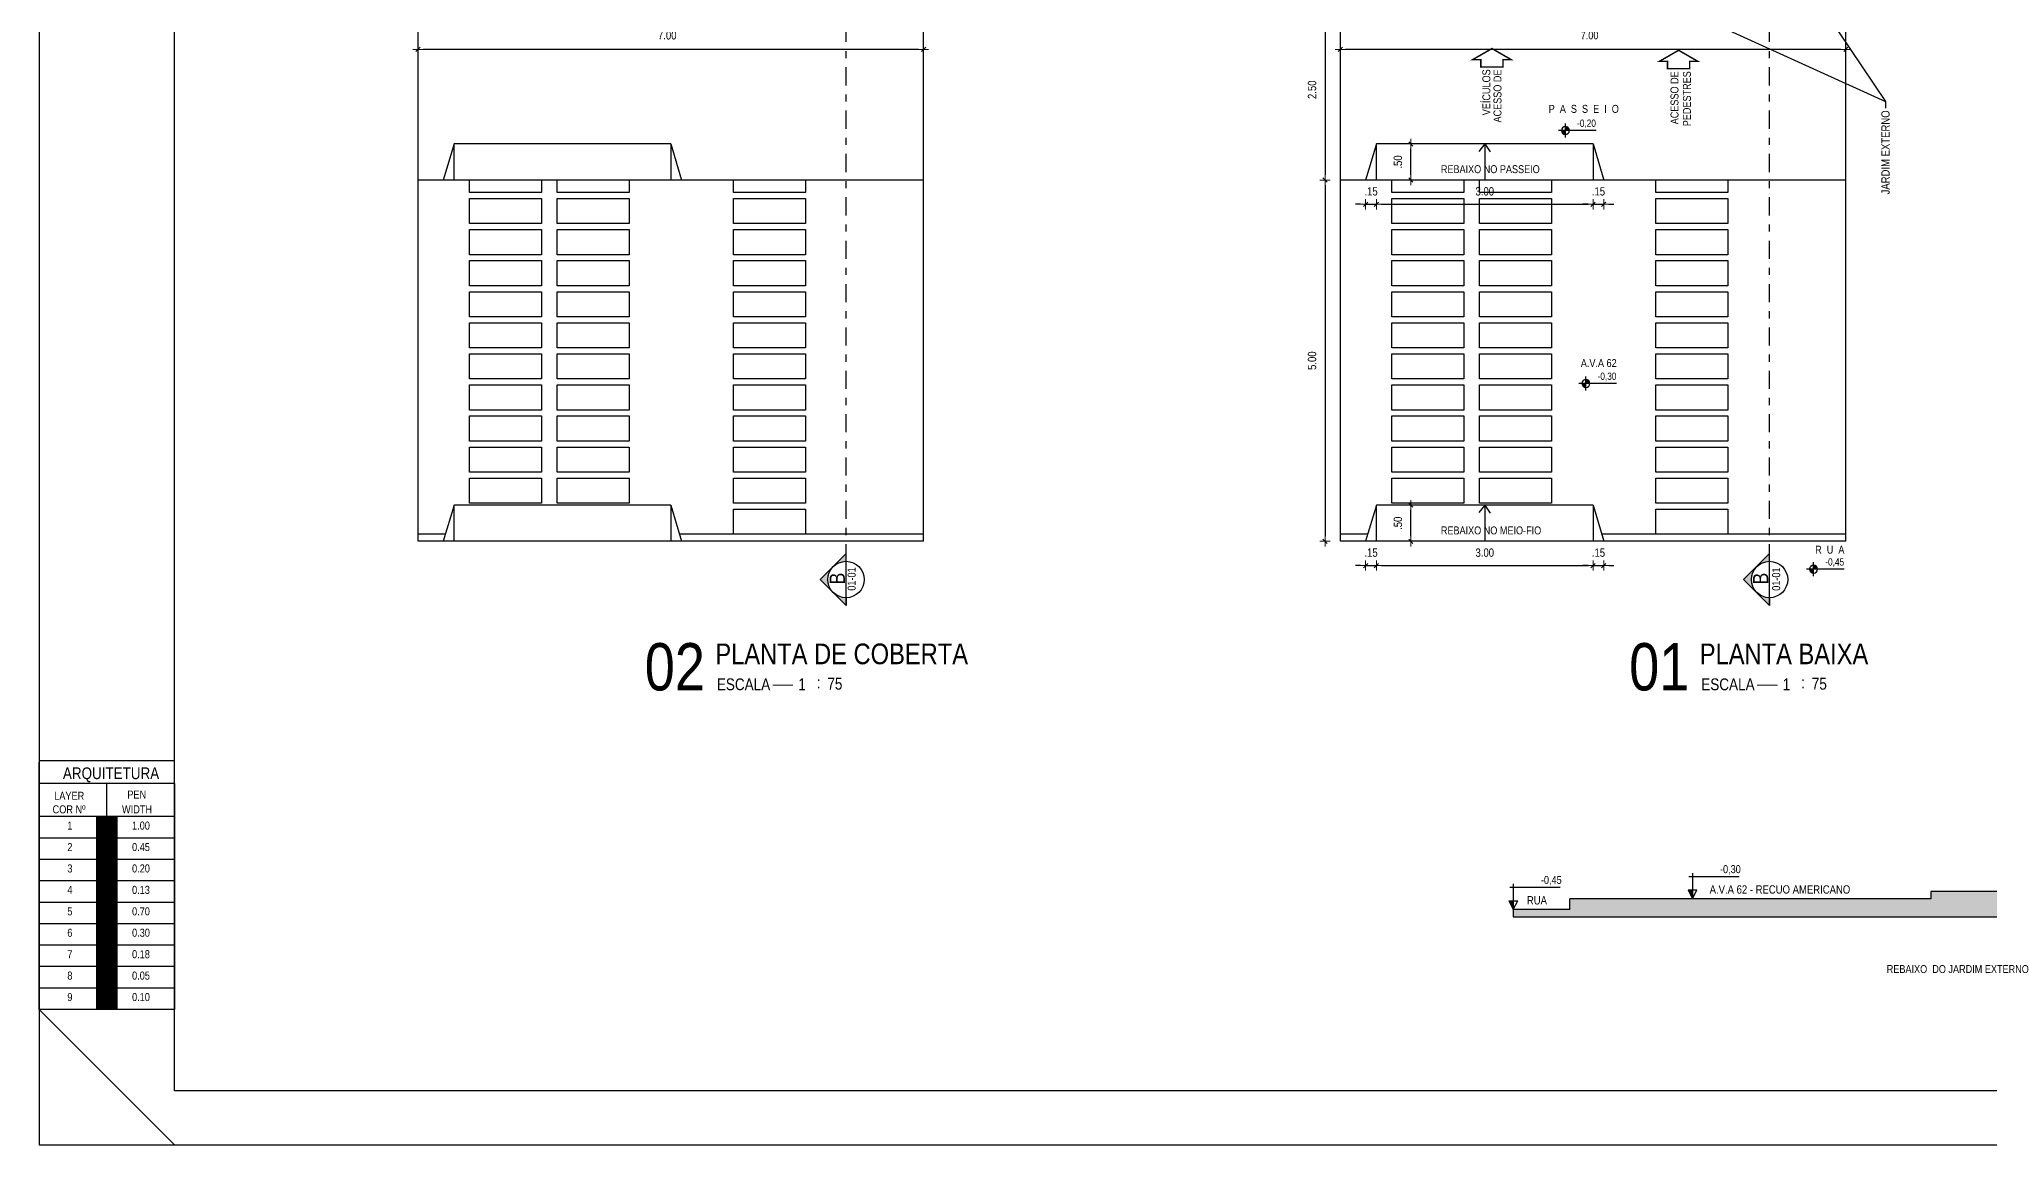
# Model space of a CAD drawing. Extents: x -415 to -176, y -135 to 749.
# Drawn here: x -414.88 to -387.87, y 704.33 to 719.64 of the extents above; entities that cross this region are included whole.
import ezdxf
from ezdxf.enums import TextEntityAlignment as Align

# ---------------------------------------------------------------- set-up
doc = ezdxf.new("R2010")
doc.units = 0
doc.header["$MEASUREMENT"] = 0
doc.header["$PDSIZE"] = -5
doc.linetypes.add('DASHDOT2', pattern=[0.5, 0.25, -0.125, 0, -0.125])
doc.layers.get('0').update_dxf_attribs({"linetype": 'CONTINUOUS'})
doc.layers.get('Defpoints').update_dxf_attribs({"linetype": 'CONTINUOUS'})
for name, color, linetype in [('A-PEN-09', 9, 'CONTINUOUS'), ('AR-ALV', 5, 'CONTINUOUS'), ('COTA', 7, 'CONTINUOUS'), ('COTAS', 7, 'CONTINUOUS'), ('DIVERSOS', 1, 'CONTINUOUS'), ('E-txt-g', 3, 'CONTINUOUS'), ('E-TXT-Y', 2, 'CONTINUOUS'), ('Layer1', 7, 'CONTINUOUS'), ('LAYER4', 7, 'CONTINUOUS'), ('LAYER5', 8, 'CONTINUOUS'), ('LAYER7', 4, 'CONTINUOUS'), ("PRANCHA - PROJETU'S", 7, 'CONTINUOUS'), ('TEXTO3', 4, 'CONTINUOUS')]:
    doc.layers.add(name, color=color, linetype=linetype)
for name, color, linetype, lineweight in [('E-Cta-W', 7, 'CONTINUOUS', 20), ('E-Pen-C', 4, 'CONTINUOUS', 15), ('E-Pen-G', 3, 'CONTINUOUS', 30), ('E-Txt-W', 7, 'CONTINUOUS', 20)]:
    doc.layers.add(name, color=color, linetype=linetype, lineweight=lineweight)
doc.styles.add('F2', font='swissc.ttf')
doc.styles.add('REG60', font='romans.shx', dxfattribs={"width": 0.8, "height": 0.15})
doc.styles.add('REG80', font='romans.shx', dxfattribs={"width": 0.8, "height": 0.2})
doc.dimstyles.new('DIMENSION-1', dxfattribs={"dimtxt": 0.11, "dimasz": 0.07, "dimexe": 1, "dimexo": 0, "dimgap": 0.12, "dimtad": 1, "dimzin": 7, "dimdsep": 46, "dimtxsty": 'F2', "dimblk1": 'TRACO', "dimblk2": 'TRACO', "dimsah": 1, "dimcen": 1, "dimse1": 1, "dimse2": 1, "dimclrd": 256, "dimclre": 256, "dimclrt": 6, "dimadec": 0, "dimazin": 0, "dimtfac": 1, "dimtix": 1, "dimtmove": 2, "dimatfit": 3, "dimldrblk": 'TRACO', "dimfxl": 1, "dimtolj": 1, "dimtzin": 0, "dimarcsym": 0})
doc.dimstyles.get("Standard").update_dxf_attribs({"dimtxt": 0.18, "dimasz": 0.18, "dimexe": 0.18, "dimexo": 0.0625, "dimgap": 0.09, "dimtad": 0, "dimtih": 1, "dimtoh": 1, "dimdec": 4, "dimzin": 0, "dimdsep": 46, "dimtxsty": 'Standard', "dimcen": 0.09, "dimadec": 0, "dimazin": 0, "dimtfac": 1, "dimtdec": 4, "dimtofl": 0, "dimtmove": 0, "dimatfit": 3, "dimfxl": 1, "dimtolj": 1, "dimtzin": 0, "dimarcsym": 0})

# ---------------------------------------------------------------- blocks, each defined once
blk = doc.blocks.new('TRACO')
at = {"layer": 'E-Pen-C'}
for p, q in [((-1, 0), (1, 0)), ((0, 1), (0, -1))]:
    blk.add_line(p, q, dxfattribs=at)
at = {"layer": 'E-Pen-G'}
blk.add_line((-0.42, -0.42), (0.42, 0.42), dxfattribs=at)
blk = doc.blocks.new('*D312')
at = {"color": 4, "lineweight": -2}
blk.add_line((-389.931, 719.496), (-396.791, 719.496), dxfattribs=at)
at = {"layer": 'Defpoints', "color": 0, "linetype": 'Continuous'}
for p in [(-396.861, 719.496), (-396.861, 717.615), (-389.861, 717.687)]:
    blk.add_point(p, dxfattribs=at)
at = {"color": 4, "linetype": 'Continuous', "lineweight": -2, "xscale": 0.07, "yscale": 0.07, "zscale": 0.07, "rotation": 180}
blk.add_blockref('TRACO', (-396.861, 719.496), dxfattribs=at)
at = {"color": 4, "linetype": 'Continuous', "lineweight": -2, "xscale": 0.07, "yscale": 0.07, "zscale": 0.07}
blk.add_blockref('TRACO', (-389.861, 719.496), dxfattribs=at)
at = {"color": 4, "linetype": 'Continuous', "insert": (-393.41, 719.69), "char_height": 0.11, "attachment_point": 5, "style": 'F2'}
blk.add_mtext('\\A1;7.00', dxfattribs=at)
blk = doc.blocks.new('Seta')
at = {"const_width": 2}
blk.add_lwpolyline([(10, 15), (10, 26), (25, 0), (10, -26), (10, -15), (0, -15), (0, 15)], close=True, dxfattribs=at)
blk = doc.blocks.new('*D325')
at = {"color": 4, "lineweight": -2}
blk.add_line((-397.073, 720.117), (-397.073, 717.757), dxfattribs=at)
at = {"layer": 'Defpoints', "color": 0, "linetype": 'Continuous'}
for p in [(-396.711, 720.187), (-397.073, 717.687), (-396.861, 717.687)]:
    blk.add_point(p, dxfattribs=at)
at = {"color": 4, "linetype": 'Continuous', "lineweight": -2, "xscale": 0.07, "yscale": 0.07, "zscale": 0.07}
for p, rotation in [((-397.073, 720.187), 90), ((-397.073, 717.687), 270)]:
    blk.add_blockref('TRACO', p, dxfattribs=dict(at, rotation=rotation))
at = {"color": 4, "linetype": 'Continuous', "insert": (-397.252, 718.937), "char_height": 0.115, "attachment_point": 5, "rotation": 90, "style": 'F2'}
blk.add_mtext('\\A1;2.50', dxfattribs=at)
blk = doc.blocks.new('A$C52F82244')
at = {"layer": 'LAYER5'}
blk.add_hatch(color=2, dxfattribs=at).paths.add_polyline_path([(0.5, 0.85), (0, 0.35), (0.15, 0.35, -1), (0.85, 0.35), (1, 0.35)])
at = {"layer": 'LAYER4', "color": 2}
blk.add_line((0.15, 0.35), (0.85, 0.35), dxfattribs=at)
at = {"layer": 'LAYER7', "color": 2}
for p, q in [((0.5, 0.85), (0, 0.35)), ((0.5, 0.85), (1, 0.35)), ((0.15, 0.35), (0, 0.35)), ((0.85, 0.35), (1, 0.35))]:
    blk.add_line(p, q, dxfattribs=at)
blk.add_circle((0.5, 0.35), 0.35, dxfattribs=at)
blk = doc.blocks.new('*D423')
at = {"color": 4, "lineweight": -2}
blk.add_line((-402.702, 719.496), (-409.562, 719.496), dxfattribs=at)
at = {"layer": 'Defpoints', "color": 0, "linetype": 'Continuous'}
for p in [(-409.632, 719.496), (-409.632, 717.615), (-402.632, 717.687)]:
    blk.add_point(p, dxfattribs=at)
at = {"color": 4, "linetype": 'Continuous', "lineweight": -2, "xscale": 0.07, "yscale": 0.07, "zscale": 0.07, "rotation": 180}
blk.add_blockref('TRACO', (-409.632, 719.496), dxfattribs=at)
at = {"color": 4, "linetype": 'Continuous', "lineweight": -2, "xscale": 0.07, "yscale": 0.07, "zscale": 0.07}
blk.add_blockref('TRACO', (-402.632, 719.496), dxfattribs=at)
at = {"color": 4, "linetype": 'Continuous', "insert": (-406.181, 719.69), "char_height": 0.115, "attachment_point": 5, "style": 'F2'}
blk.add_mtext('\\A1;7.00', dxfattribs=at)
blk = doc.blocks.new('TXT-AMB75')
at = {"layer": 'E-txt-g', "style": 'REG80', "width": 0.8, "flags": 8}
blk.add_attdef('TXT', text='', height=0.2, dxfattribs=at).set_placement((0.005, 0.296), align=Align.CENTER)
at = {"layer": 'E-Txt-W', "style": 'REG60', "width": 0.8, "flags": 8}
blk.add_attdef('TXT', text='', height=0.15, dxfattribs=at).set_placement((0.005, 0.027), align=Align.CENTER)
blk = doc.blocks.new('IND_DES')
at = {"layer": 'E-Txt-W', "color": 7}
blk.add_line((0.027, -0.243), (0.198, -0.243), dxfattribs=at)
at = {"layer": 'E-txt-g', "color": 7, "style": 'F2'}
for s, p in [('ESCALA', (-0.446, -0.286)), ('1', (0.243, -0.286)), (':', (0.399, -0.271))]:
    blk.add_text(s, height=0.1, dxfattribs=at).set_placement(p)
blk.add_attdef('ESCALA', (0.49, -0.281), '', height=0.1, dxfattribs=at)
at = {"layer": 'E-Txt-W', "color": 6, "style": 'F2'}
blk.add_attdef('00', text='', height=0.4, dxfattribs=at).set_placement((-0.708, -0.288), align=Align.CENTER)
at = {"layer": 'E-TXT-Y', "color": 7, "style": 'F2'}
for tag, p in [('PROJETO', (-0.456, 0.183)), ('DESENHO', (-0.458, -0.066))]:
    blk.add_attdef(tag, p, '', height=0.175, dxfattribs=at)
blk = doc.blocks.new('*D433')
at = {"color": 4, "lineweight": -2}
blk.add_line((-397.073, 717.617), (-397.073, 712.757), dxfattribs=at)
at = {"layer": 'Defpoints', "color": 0, "linetype": 'Continuous'}
for p in [(-396.861, 717.687), (-397.073, 712.687), (-396.861, 712.687)]:
    blk.add_point(p, dxfattribs=at)
at = {"color": 4, "linetype": 'Continuous', "lineweight": -2, "xscale": 0.07, "yscale": 0.07, "zscale": 0.07}
for p, rotation in [((-397.073, 717.687), 90), ((-397.073, 712.687), 270)]:
    blk.add_blockref('TRACO', p, dxfattribs=dict(at, rotation=rotation))
at = {"color": 4, "linetype": 'Continuous', "insert": (-397.252, 715.187), "char_height": 0.115, "attachment_point": 5, "rotation": 90, "style": 'F2'}
blk.add_mtext('\\A1;5.00', dxfattribs=at)
blk = doc.blocks.new('*D434')
at = {"color": 4, "lineweight": -2}
for p, q in [((-396.581, 717.351), (-396.651, 717.351)), ((-396.511, 717.351), (-396.361, 717.351)), ((-396.291, 717.351), (-396.221, 717.351))]:
    blk.add_line(p, q, dxfattribs=at)
at = {"layer": 'Defpoints', "color": 0, "linetype": 'Continuous'}
for p in [(-396.511, 717.687), (-396.361, 717.687), (-396.361, 717.351)]:
    blk.add_point(p, dxfattribs=at)
at = {"color": 4, "linetype": 'Continuous', "lineweight": -2, "xscale": 0.07, "yscale": 0.07, "zscale": 0.07}
blk.add_blockref('TRACO', (-396.511, 717.351), dxfattribs=at)
at = {"color": 4, "linetype": 'Continuous', "lineweight": -2, "xscale": 0.07, "yscale": 0.07, "zscale": 0.07, "rotation": 180}
blk.add_blockref('TRACO', (-396.361, 717.351), dxfattribs=at)
at = {"color": 4, "linetype": 'Continuous', "insert": (-396.436, 717.53), "char_height": 0.115, "attachment_point": 5, "style": 'F2'}
blk.add_mtext('\\A1;.15', dxfattribs=at)
blk = doc.blocks.new('*D435')
at = {"color": 4, "lineweight": -2}
blk.add_line((-396.291, 717.351), (-393.431, 717.351), dxfattribs=at)
at = {"layer": 'Defpoints', "color": 0, "linetype": 'Continuous'}
for p in [(-396.361, 717.687), (-393.361, 717.687), (-393.361, 717.351)]:
    blk.add_point(p, dxfattribs=at)
at = {"color": 4, "linetype": 'Continuous', "lineweight": -2, "xscale": 0.07, "yscale": 0.07, "zscale": 0.07, "rotation": 180}
blk.add_blockref('TRACO', (-396.361, 717.351), dxfattribs=at)
at = {"color": 4, "linetype": 'Continuous', "lineweight": -2, "xscale": 0.07, "yscale": 0.07, "zscale": 0.07}
blk.add_blockref('TRACO', (-393.361, 717.351), dxfattribs=at)
at = {"color": 4, "linetype": 'Continuous', "insert": (-394.861, 717.53), "char_height": 0.115, "attachment_point": 5, "style": 'F2'}
blk.add_mtext('\\A1;3.00', dxfattribs=at)
blk = doc.blocks.new('*D436')
at = {"color": 4, "lineweight": -2}
for p, q in [((-393.431, 717.351), (-393.501, 717.351)), ((-393.361, 717.351), (-393.214, 717.351)), ((-393.144, 717.351), (-393.074, 717.351))]:
    blk.add_line(p, q, dxfattribs=at)
at = {"layer": 'Defpoints', "color": 0, "linetype": 'Continuous'}
for p in [(-393.361, 717.687), (-393.214, 717.687), (-393.214, 717.351)]:
    blk.add_point(p, dxfattribs=at)
at = {"color": 4, "linetype": 'Continuous', "lineweight": -2, "xscale": 0.07, "yscale": 0.07, "zscale": 0.07}
blk.add_blockref('TRACO', (-393.361, 717.351), dxfattribs=at)
at = {"color": 4, "linetype": 'Continuous', "lineweight": -2, "xscale": 0.07, "yscale": 0.07, "zscale": 0.07, "rotation": 180}
blk.add_blockref('TRACO', (-393.214, 717.351), dxfattribs=at)
at = {"color": 4, "linetype": 'Continuous', "insert": (-393.287, 717.53), "char_height": 0.115, "attachment_point": 5, "style": 'F2'}
blk.add_mtext('\\A1;.15', dxfattribs=at)
blk = doc.blocks.new('*D437')
at = {"color": 4, "lineweight": -2}
blk.add_line((-395.885, 717.757), (-395.885, 718.117), dxfattribs=at)
at = {"layer": 'Defpoints', "color": 0, "linetype": 'Continuous'}
for p in [(-396.361, 718.187), (-395.885, 718.187), (-396.361, 717.687)]:
    blk.add_point(p, dxfattribs=at)
at = {"color": 4, "linetype": 'Continuous', "lineweight": -2, "xscale": 0.07, "yscale": 0.07, "zscale": 0.07}
for p, rotation in [((-395.885, 718.187), 90), ((-395.885, 717.687), 270)]:
    blk.add_blockref('TRACO', p, dxfattribs=dict(at, rotation=rotation))
at = {"color": 4, "linetype": 'Continuous', "insert": (-396.064, 717.937), "char_height": 0.115, "attachment_point": 5, "rotation": 90, "style": 'F2'}
blk.add_mtext('\\A1;.50', dxfattribs=at)
blk = doc.blocks.new('*D438')
at = {"color": 4, "lineweight": -2}
for p, q in [((-396.581, 712.351), (-396.651, 712.351)), ((-396.511, 712.351), (-396.361, 712.351)), ((-396.291, 712.351), (-396.221, 712.351))]:
    blk.add_line(p, q, dxfattribs=at)
at = {"layer": 'Defpoints', "color": 0, "linetype": 'Continuous'}
for p in [(-396.511, 712.687), (-396.361, 712.687), (-396.361, 712.351)]:
    blk.add_point(p, dxfattribs=at)
at = {"color": 4, "linetype": 'Continuous', "lineweight": -2, "xscale": 0.07, "yscale": 0.07, "zscale": 0.07}
blk.add_blockref('TRACO', (-396.511, 712.351), dxfattribs=at)
at = {"color": 4, "linetype": 'Continuous', "lineweight": -2, "xscale": 0.07, "yscale": 0.07, "zscale": 0.07, "rotation": 180}
blk.add_blockref('TRACO', (-396.361, 712.351), dxfattribs=at)
at = {"color": 4, "linetype": 'Continuous', "insert": (-396.436, 712.53), "char_height": 0.115, "attachment_point": 5, "style": 'F2'}
blk.add_mtext('\\A1;.15', dxfattribs=at)
blk = doc.blocks.new('*D439')
at = {"color": 4, "lineweight": -2}
blk.add_line((-396.291, 712.351), (-393.431, 712.351), dxfattribs=at)
at = {"layer": 'Defpoints', "color": 0, "linetype": 'Continuous'}
for p in [(-396.361, 712.687), (-393.361, 712.687), (-393.361, 712.351)]:
    blk.add_point(p, dxfattribs=at)
at = {"color": 4, "linetype": 'Continuous', "lineweight": -2, "xscale": 0.07, "yscale": 0.07, "zscale": 0.07, "rotation": 180}
blk.add_blockref('TRACO', (-396.361, 712.351), dxfattribs=at)
at = {"color": 4, "linetype": 'Continuous', "lineweight": -2, "xscale": 0.07, "yscale": 0.07, "zscale": 0.07}
blk.add_blockref('TRACO', (-393.361, 712.351), dxfattribs=at)
at = {"color": 4, "linetype": 'Continuous', "insert": (-394.861, 712.53), "char_height": 0.115, "attachment_point": 5, "style": 'F2'}
blk.add_mtext('\\A1;3.00', dxfattribs=at)
blk = doc.blocks.new('*D440')
at = {"color": 4, "lineweight": -2}
for p, q in [((-393.431, 712.351), (-393.501, 712.351)), ((-393.361, 712.351), (-393.214, 712.351)), ((-393.144, 712.351), (-393.074, 712.351))]:
    blk.add_line(p, q, dxfattribs=at)
at = {"layer": 'Defpoints', "color": 0, "linetype": 'Continuous'}
for p in [(-393.361, 712.687), (-393.214, 712.687), (-393.214, 712.351)]:
    blk.add_point(p, dxfattribs=at)
at = {"color": 4, "linetype": 'Continuous', "lineweight": -2, "xscale": 0.07, "yscale": 0.07, "zscale": 0.07}
blk.add_blockref('TRACO', (-393.361, 712.351), dxfattribs=at)
at = {"color": 4, "linetype": 'Continuous', "lineweight": -2, "xscale": 0.07, "yscale": 0.07, "zscale": 0.07, "rotation": 180}
blk.add_blockref('TRACO', (-393.214, 712.351), dxfattribs=at)
at = {"color": 4, "linetype": 'Continuous', "insert": (-393.287, 712.53), "char_height": 0.115, "attachment_point": 5, "style": 'F2'}
blk.add_mtext('\\A1;.15', dxfattribs=at)
blk = doc.blocks.new('*D441')
at = {"color": 4, "lineweight": -2}
blk.add_line((-395.885, 712.757), (-395.885, 713.117), dxfattribs=at)
at = {"layer": 'Defpoints', "color": 0, "linetype": 'Continuous'}
for p in [(-396.361, 713.187), (-395.885, 713.187), (-396.361, 712.687)]:
    blk.add_point(p, dxfattribs=at)
at = {"color": 4, "linetype": 'Continuous', "lineweight": -2, "xscale": 0.07, "yscale": 0.07, "zscale": 0.07}
for p, rotation in [((-395.885, 713.187), 90), ((-395.885, 712.687), 270)]:
    blk.add_blockref('TRACO', p, dxfattribs=dict(at, rotation=rotation))
at = {"color": 4, "linetype": 'Continuous', "insert": (-396.064, 712.937), "char_height": 0.115, "attachment_point": 5, "rotation": 90, "style": 'F2'}
blk.add_mtext('\\A1;.50', dxfattribs=at)
blk = doc.blocks.new('NIVEL')
at = {"layer": 'DIVERSOS'}
h = blk.add_hatch(color=7, dxfattribs=at)
h.paths.add_polyline_path([(0, 0.137, 0.414214), (-0.137, 0), (0, 0)])
h.paths.add_polyline_path([(0, 0), (0, -0.137, 0.414214), (0.137, 0)])
at = {"layer": 'DIVERSOS', "color": 7}
for p, q in [((1.067, 0), (-0.242, 0)), ((0, 0.242), (0, -0.242))]:
    blk.add_line(p, q, dxfattribs=at)
blk.add_circle((0, 0), 0.137, dxfattribs=at)

msp = doc.modelspace()

# ---------------------------------------------------------------- hatches: boundary and pattern name
at = {"layer": 'A-PEN-09'}
h = msp.add_hatch(dxfattribs=at)
h.set_pattern_fill('ANSI38', color=8, scale=0.25, style=0)
h.set_pattern_definition([(45, (41.495257, 135.842973), (-0.0220970869, 0.0220970869), []), (135, (41.495257, 135.842973), (-0.0662912607, 0.0220970869), [0.078125, -0.046875])])
h.paths.add_polyline_path([(-385.885, 707.89), (-385.885, 707.716), (-386.12, 707.716), (-386.12, 707.84), (-388.685, 707.84), (-388.685, 707.74), (-393.685, 707.74), (-393.685, 707.59), (-394.466, 707.59), (-394.466, 707.49), (-360.69, 707.49), (-360.69, 707.89), (-364.585, 707.89), (-364.585, 707.99), (-365.185, 707.99), (-365.185, 708.04), (-372.035, 708.04), (-372.035, 707.94), (-373.035, 707.94), (-373.035, 708.04), (-379.285, 708.04), (-379.298, 707.99), (-379.885, 707.99), (-379.885, 707.89)])
at = {"layer": "PRANCHA - PROJETU'S"}
h = msp.add_hatch(color=1, dxfattribs=at)
h.set_gradient(color1=(255, 0, 0), color2=(255, 0, 0), tint=1)
h.paths.add_polyline_path([(-413.793, 708.877), (-414.089, 708.877), (-414.089, 708.58), (-413.793, 708.58)])
h = msp.add_hatch(color=2, dxfattribs=at)
h.set_gradient(color1=(255, 255, 0), color2=(255, 255, 0), tint=1)
h.paths.add_polyline_path([(-413.793, 708.283), (-413.793, 708.58), (-414.089, 708.58), (-414.089, 708.283)])
h = msp.add_hatch(color=3, dxfattribs=at)
h.set_gradient(color1=(0, 255, 0), color2=(0, 255, 0), tint=1)
h.paths.add_polyline_path([(-413.793, 708.283), (-414.089, 708.283), (-414.089, 707.987), (-413.793, 707.987)])
h = msp.add_hatch(color=4, dxfattribs=at)
h.set_gradient(color1=(0, 255, 255), color2=(0, 255, 255), tint=1)
h.paths.add_polyline_path([(-413.793, 707.987), (-414.089, 707.987), (-414.089, 707.69), (-413.793, 707.69)])
h = msp.add_hatch(color=5, dxfattribs=at)
h.set_gradient(color1=(0, 0, 255), color2=(0, 0, 255), tint=1)
h.paths.add_polyline_path([(-413.793, 707.69), (-414.089, 707.69), (-414.089, 707.394), (-413.793, 707.394)])
h = msp.add_hatch(color=6, dxfattribs=at)
h.set_gradient(color1=(255, 0, 255), color2=(255, 0, 255), tint=1)
h.paths.add_polyline_path([(-413.793, 707.394), (-414.089, 707.394), (-414.089, 707.097), (-413.793, 707.097)])
h = msp.add_hatch(color=7, dxfattribs=at)
h.set_gradient(color1=(255, 255, 255), tint=1)
h.paths.add_polyline_path([(-413.793, 707.097), (-414.089, 707.097), (-414.089, 706.8), (-413.793, 706.8)])
h = msp.add_hatch(color=8, dxfattribs=at)
h.set_gradient(color1=(128, 128, 128), color2=(128, 128, 128), tint=1)
h.paths.add_polyline_path([(-413.793, 706.8), (-414.089, 706.8), (-414.089, 706.504), (-413.793, 706.504)])
h = msp.add_hatch(color=9, dxfattribs=at)
h.set_gradient(color1=(192, 192, 192), color2=(192, 192, 192), tint=1)
h.paths.add_polyline_path([(-413.793, 706.504), (-414.089, 706.504), (-414.089, 706.207), (-413.793, 706.207)])

# ---------------------------------------------------------------- linework, layer by layer
for p, q in [((-391.986, 708.095), (-391.986, 707.74)), ((-394.516, 707.899), (-393.817, 707.899)), ((-394.466, 707.945), (-394.466, 707.59)), ((-392.047, 707.862), (-391.986, 707.74)), ((-392.047, 707.862), (-391.925, 707.862)), ((-392.036, 708.049), (-391.337, 708.049)), ((-391.986, 707.74), (-391.925, 707.862)), ((-394.527, 707.712), (-394.466, 707.59)), ((-394.527, 707.712), (-394.405, 707.712)), ((-394.466, 707.59), (-394.405, 707.712))]:
    msp.add_line(p, q)
at = {"color": 8, "linetype": 'Continuous'}
for p, q in [((-394.466, 707.59), (-394.466, 707.49)), ((-394.466, 707.49), (-360.69, 707.49))]:
    msp.add_line(p, q, dxfattribs=at)
at = {"color": 2}
msp.add_line((-413.005, 704.332), (-414.88, 706.207), dxfattribs=at)
msp.add_lwpolyline([(-414.88, 704.332), (-345.8, 704.332), (-345.8, 748.882), (-414.88, 748.882)], close=True, dxfattribs=at)
at = {"color": 5, "linetype": 'Continuous'}
msp.add_lwpolyline([(-413.005, 748.132), (-346.55, 748.132), (-346.55, 705.082), (-413.005, 705.082)], close=True, dxfattribs=at)
for points in [[(-392.047, 707.862), (-391.986, 707.862), (-391.986, 707.74)], [(-394.527, 707.712), (-394.466, 707.712), (-394.466, 707.59)]]:
    msp.add_solid(points)
at = {"layer": 'AR-ALV', "color": 8, "linetype": 'Continuous'}
for p, q in [((-409.632, 712.687), (-409.632, 720.187)), ((-409.632, 717.687), (-409.632, 720.187)), ((-402.632, 712.687), (-402.632, 720.187)), ((-402.632, 717.687), (-402.632, 720.187)), ((-396.861, 712.687), (-396.861, 720.187)), ((-389.861, 712.687), (-389.861, 720.187)), ((-409.132, 718.187), (-409.282, 717.687)), ((-409.132, 717.687), (-409.132, 718.187)), ((-406.132, 718.187), (-409.132, 718.187)), ((-396.361, 718.187), (-396.511, 717.687)), ((-396.361, 717.687), (-396.361, 718.187)), ((-393.361, 718.187), (-396.361, 718.187)), ((-394.86, 718.187), (-394.943, 718.084)), ((-394.86, 718.187), (-394.86, 717.687)), ((-394.86, 718.187), (-394.785, 718.077)), ((-402.632, 717.687), (-409.632, 717.687)), ((-402.632, 717.687), (-409.632, 717.687)), ((-389.861, 717.687), (-396.861, 717.687)), ((-409.132, 713.187), (-409.282, 712.687)), ((-409.132, 712.687), (-409.132, 713.187)), ((-406.132, 713.187), (-409.132, 713.187)), ((-396.361, 713.187), (-396.511, 712.687)), ((-396.361, 712.687), (-396.361, 713.187)), ((-393.361, 713.187), (-396.361, 713.187)), ((-394.86, 713.187), (-394.943, 713.084)), ((-394.86, 713.187), (-394.86, 712.687)), ((-394.86, 713.187), (-394.785, 713.077)), ((-409.252, 712.787), (-409.632, 712.787)), ((-402.632, 712.687), (-409.632, 712.687)), ((-402.632, 712.787), (-406.014, 712.787)), ((-396.481, 712.787), (-396.861, 712.787)), ((-389.861, 712.687), (-396.861, 712.687)), ((-389.861, 712.787), (-393.243, 712.787))]:
    msp.add_line(p, q, dxfattribs=at)
for points in [[(-407.922, 717.687), (-407.922, 717.514), (-408.921, 717.514), (-408.921, 717.687)], [(-406.708, 717.687), (-406.708, 717.514), (-407.707, 717.514), (-407.707, 717.687)], [(-404.266, 717.687), (-404.266, 717.514), (-405.265, 717.514), (-405.265, 717.687)], [(-395.15, 717.687), (-395.15, 717.514), (-396.149, 717.514), (-396.149, 717.687)], [(-393.937, 717.687), (-393.937, 717.514), (-394.936, 717.514), (-394.936, 717.687)], [(-391.495, 717.687), (-391.495, 717.514), (-392.494, 717.514), (-392.494, 717.687)], [(-405.265, 712.787), (-405.265, 713.132), (-404.266, 713.132), (-404.266, 712.787)], [(-392.494, 712.787), (-392.494, 713.132), (-391.495, 713.132), (-391.495, 712.787)]]:
    msp.add_lwpolyline(points, dxfattribs=at)
for points in [[(-407.922, 717.433), (-407.922, 717.084), (-408.921, 717.084), (-408.921, 717.433)], [(-406.708, 717.433), (-406.708, 717.084), (-407.707, 717.084), (-407.707, 717.433)], [(-404.266, 717.433), (-404.266, 717.084), (-405.265, 717.084), (-405.265, 717.433)], [(-395.15, 717.433), (-395.15, 717.084), (-396.149, 717.084), (-396.149, 717.433)], [(-393.937, 717.433), (-393.937, 717.084), (-394.936, 717.084), (-394.936, 717.433)], [(-391.495, 717.433), (-391.495, 717.084), (-392.494, 717.084), (-392.494, 717.433)], [(-407.922, 717.003), (-407.922, 716.654), (-408.921, 716.654), (-408.921, 717.003)], [(-406.708, 717.003), (-406.708, 716.654), (-407.707, 716.654), (-407.707, 717.003)], [(-404.266, 717.003), (-404.266, 716.654), (-405.265, 716.654), (-405.265, 717.003)], [(-395.15, 717.003), (-395.15, 716.654), (-396.149, 716.654), (-396.149, 717.003)], [(-393.937, 717.003), (-393.937, 716.654), (-394.936, 716.654), (-394.936, 717.003)], [(-391.495, 717.003), (-391.495, 716.654), (-392.494, 716.654), (-392.494, 717.003)], [(-407.922, 716.572), (-407.922, 716.224), (-408.921, 716.224), (-408.921, 716.572)], [(-406.708, 716.572), (-406.708, 716.224), (-407.707, 716.224), (-407.707, 716.572)], [(-404.266, 716.572), (-404.266, 716.224), (-405.265, 716.224), (-405.265, 716.572)], [(-395.15, 716.572), (-395.15, 716.224), (-396.149, 716.224), (-396.149, 716.572)], [(-393.937, 716.572), (-393.937, 716.224), (-394.936, 716.224), (-394.936, 716.572)], [(-391.495, 716.572), (-391.495, 716.224), (-392.494, 716.224), (-392.494, 716.572)], [(-407.922, 716.142), (-407.922, 715.794), (-408.921, 715.794), (-408.921, 716.142)], [(-406.708, 716.142), (-406.708, 715.794), (-407.707, 715.794), (-407.707, 716.142)], [(-404.266, 716.142), (-404.266, 715.794), (-405.265, 715.794), (-405.265, 716.142)], [(-395.15, 716.142), (-395.15, 715.794), (-396.149, 715.794), (-396.149, 716.142)], [(-393.937, 716.142), (-393.937, 715.794), (-394.936, 715.794), (-394.936, 716.142)], [(-391.495, 716.142), (-391.495, 715.794), (-392.494, 715.794), (-392.494, 716.142)], [(-407.922, 715.712), (-407.922, 715.364), (-408.921, 715.364), (-408.921, 715.712)], [(-406.708, 715.712), (-406.708, 715.364), (-407.707, 715.364), (-407.707, 715.712)], [(-404.266, 715.712), (-404.266, 715.364), (-405.265, 715.364), (-405.265, 715.712)], [(-395.15, 715.712), (-395.15, 715.364), (-396.149, 715.364), (-396.149, 715.712)], [(-393.937, 715.712), (-393.937, 715.364), (-394.936, 715.364), (-394.936, 715.712)], [(-391.495, 715.712), (-391.495, 715.364), (-392.494, 715.364), (-392.494, 715.712)], [(-407.922, 715.282), (-407.922, 714.934), (-408.921, 714.934), (-408.921, 715.282)], [(-406.708, 715.282), (-406.708, 714.934), (-407.707, 714.934), (-407.707, 715.282)], [(-404.266, 715.282), (-404.266, 714.934), (-405.265, 714.934), (-405.265, 715.282)], [(-395.15, 715.282), (-395.15, 714.934), (-396.149, 714.934), (-396.149, 715.282)], [(-393.937, 715.282), (-393.937, 714.934), (-394.936, 714.934), (-394.936, 715.282)], [(-391.495, 715.282), (-391.495, 714.934), (-392.494, 714.934), (-392.494, 715.282)], [(-407.922, 714.852), (-407.922, 714.504), (-408.921, 714.504), (-408.921, 714.852)], [(-406.708, 714.852), (-406.708, 714.504), (-407.707, 714.504), (-407.707, 714.852)], [(-404.266, 714.852), (-404.266, 714.504), (-405.265, 714.504), (-405.265, 714.852)], [(-395.15, 714.852), (-395.15, 714.504), (-396.149, 714.504), (-396.149, 714.852)], [(-393.937, 714.852), (-393.937, 714.504), (-394.936, 714.504), (-394.936, 714.852)], [(-391.495, 714.852), (-391.495, 714.504), (-392.494, 714.504), (-392.494, 714.852)], [(-407.922, 714.422), (-407.922, 714.074), (-408.921, 714.074), (-408.921, 714.422)], [(-406.708, 714.422), (-406.708, 714.074), (-407.707, 714.074), (-407.707, 714.422)], [(-404.266, 714.422), (-404.266, 714.074), (-405.265, 714.074), (-405.265, 714.422)], [(-395.15, 714.422), (-395.15, 714.074), (-396.149, 714.074), (-396.149, 714.422)], [(-393.937, 714.422), (-393.937, 714.074), (-394.936, 714.074), (-394.936, 714.422)], [(-391.495, 714.422), (-391.495, 714.074), (-392.494, 714.074), (-392.494, 714.422)], [(-407.922, 713.992), (-407.922, 713.644), (-408.921, 713.644), (-408.921, 713.992)], [(-406.708, 713.992), (-406.708, 713.644), (-407.707, 713.644), (-407.707, 713.992)], [(-404.266, 713.992), (-404.266, 713.644), (-405.265, 713.644), (-405.265, 713.992)], [(-395.15, 713.992), (-395.15, 713.644), (-396.149, 713.644), (-396.149, 713.992)], [(-393.937, 713.992), (-393.937, 713.644), (-394.936, 713.644), (-394.936, 713.992)], [(-391.495, 713.992), (-391.495, 713.644), (-392.494, 713.644), (-392.494, 713.992)], [(-407.922, 713.562), (-407.922, 713.214), (-408.921, 713.214), (-408.921, 713.562)], [(-406.708, 713.562), (-406.708, 713.214), (-407.707, 713.214), (-407.707, 713.562)], [(-404.266, 713.562), (-404.266, 713.214), (-405.265, 713.214), (-405.265, 713.562)], [(-395.15, 713.562), (-395.15, 713.214), (-396.149, 713.214), (-396.149, 713.562)], [(-393.937, 713.562), (-393.937, 713.214), (-394.936, 713.214), (-394.936, 713.562)], [(-391.495, 713.562), (-391.495, 713.214), (-392.494, 713.214), (-392.494, 713.562)]]:
    msp.add_lwpolyline(points, close=True, dxfattribs=at)
at = {"layer": 'COTA', "color": 8, "linetype": 'Continuous'}
for p, q in [((-406.132, 718.187), (-405.985, 717.687)), ((-406.132, 718.187), (-406.132, 717.687)), ((-393.361, 718.187), (-393.214, 717.687)), ((-393.361, 718.187), (-393.361, 717.687)), ((-406.132, 713.187), (-405.985, 712.687)), ((-406.132, 713.187), (-406.132, 712.687)), ((-393.361, 713.187), (-393.214, 712.687)), ((-393.361, 713.187), (-393.361, 712.687))]:
    msp.add_line(p, q, dxfattribs=at)
at = {"layer": "PRANCHA - PROJETU'S"}
for p, q in [((-413.002, 709.651), (-414.88, 709.651)), ((-414.88, 706.207), (-414.88, 709.631)), ((-413.002, 709.334), (-414.88, 709.334)), ((-413.002, 709.334), (-414.88, 709.334)), ((-413.941, 708.877), (-413.941, 709.334)), ((-413.002, 709.334), (-413.002, 706.207)), ((-413.002, 708.877), (-414.88, 708.877)), ((-413.002, 708.58), (-414.88, 708.58)), ((-413.002, 708.283), (-414.88, 708.283)), ((-413.002, 707.987), (-414.88, 707.987)), ((-413.002, 707.69), (-414.88, 707.69)), ((-413.002, 707.394), (-414.88, 707.394)), ((-413.002, 707.097), (-414.88, 707.097)), ((-413.002, 706.8), (-414.88, 706.8)), ((-413.002, 706.504), (-414.88, 706.504)), ((-413.002, 706.207), (-414.88, 706.207)), ((-413.002, 706.207), (-414.88, 706.207)), ((-413.002, 706.207), (-414.88, 706.207))]:
    msp.add_line(p, q, dxfattribs=at)
at = {"layer": 'TEXTO3', "color": 2, "linetype": 'DASHDOT2'}
for p, q in [((-403.705, 711.798), (-403.705, 746.519)), ((-390.918, 711.798), (-390.918, 746.519))]:
    msp.add_line(p, q, dxfattribs=at)
at = {"layer": 'TEXTO3', "color": 1}
for p, q in [((-388.685, 707.84), (-388.685, 707.74)), ((-386.12, 707.84), (-388.685, 707.84)), ((-393.685, 707.59), (-394.466, 707.59)), ((-388.685, 707.74), (-393.685, 707.74)), ((-393.685, 707.59), (-393.685, 707.74))]:
    msp.add_line(p, q, dxfattribs=at)

# ---------------------------------------------------------------- block references
ref = msp.add_blockref('IND_DES', (-404.765, 711.094), dxfattribs=dict(xscale=1.636240131907927, yscale=1.636240131907927, zscale=1.636240131907927))
ref.add_attrib('00', '02', dxfattribs={"layer": 'E-Txt-W', "height": 0.6545, "style": 'F2'}).set_placement((-406.076, 710.623), align=Align.CENTER)
ref.add_attrib('DESENHO', 'PLANTA DE COBERTA', (-405.515, 710.986), dxfattribs={"layer": 'E-TXT-Y', "color": 2, "height": 0.28634, "style": 'F2'})
ref.add_attrib('ESCALA', '75', (-403.964, 710.634), dxfattribs={"layer": 'E-txt-g', "color": 7, "height": 0.1636, "style": 'F2'})
ref = msp.add_blockref('IND_DES', (-391.134, 711.094), dxfattribs=dict(xscale=1.636240131907927, yscale=1.636240131907927, zscale=1.636240131907927))
ref.add_attrib('00', '01', dxfattribs={"layer": 'E-Txt-W', "height": 0.6545, "style": 'F2'}).set_placement((-392.445, 710.623), align=Align.CENTER)
ref.add_attrib('DESENHO', 'PLANTA BAIXA', (-391.884, 710.986), dxfattribs={"layer": 'E-TXT-Y', "color": 2, "height": 0.28634, "style": 'F2'})
ref.add_attrib('ESCALA', '75', (-390.333, 710.634), dxfattribs={"layer": 'E-txt-g', "color": 7, "height": 0.1636, "style": 'F2'})
ref = msp.add_blockref('TXT-AMB75', (-393.942, 707.728), dxfattribs=dict(xscale=0.7290000000000001, yscale=0.7290000000000001, zscale=0.7290000000000001))
ref.add_attrib('TXT', '-0,45', dxfattribs={"layer": 'E-txt-g', "color": 2, "height": 0.11, "style": 'F2'}).set_placement((-393.94, 707.945), align=Align.CENTER)
ref = msp.add_blockref('TXT-AMB75', (-391.462, 707.878), dxfattribs=dict(xscale=0.7290000000000001, yscale=0.7290000000000001, zscale=0.7290000000000001))
ref.add_attrib('TXT', '-0,30', dxfattribs={"layer": 'E-txt-g', "color": 2, "height": 0.11, "style": 'F2'}).set_placement((-391.46, 708.095), align=Align.CENTER)
at = {"color": 8}
ref = msp.add_blockref('TXT-AMB75', (-390.778, 707.595), dxfattribs=dict(at, xscale=0.7290000000000001, yscale=0.7290000000000001, zscale=0.7290000000000001))
ref.add_attrib('TXT', 'A.V.A 62 - RECUO AMERICANO', dxfattribs={"layer": 'E-txt-g', "color": 2, "height": 0.115, "style": 'F2'}).set_placement((-390.774, 707.811), align=Align.CENTER)
ref = msp.add_blockref('TXT-AMB75', (-394.143, 707.445), dxfattribs=dict(at, xscale=0.7290000000000001, yscale=0.7290000000000001, zscale=0.7290000000000001))
ref.add_attrib('TXT', 'RUA', dxfattribs={"layer": 'E-txt-g', "color": 2, "height": 0.115, "style": 'F2'}).set_placement((-394.139, 707.661), align=Align.CENTER)
at = {"layer": 'COTAS', "color": 7, "linetype": 'Continuous', "xscale": -0.01021081284682192, "yscale": 0.01021081284682192, "zscale": 0.01021081284682192, "rotation": 270}
for p in [(-394.762, 719.252), (-392.177, 719.228)]:
    msp.add_blockref('Seta', p, dxfattribs=at)
at = {"layer": 'LAYER4', "color": 2, "xscale": 0.7200000000000001, "yscale": 0.7200000000000001, "zscale": 0.7200000000000001, "rotation": 90}
for p in [(-403.453, 711.798), (-390.666, 711.798)]:
    msp.add_blockref('A$C52F82244', p, dxfattribs=at)
at = {"layer": 'LAYER7', "color": 7, "linetype": 'Continuous', "xscale": -0.3985866620477118, "yscale": 0.3985866620477118, "zscale": 0.3985866620477118, "rotation": 180}
for p in [(-393.745, 718.373), (-393.461, 714.872), (-390.308, 712.302)]:
    msp.add_blockref('NIVEL', p, dxfattribs=at)

# ---------------------------------------------------------------- texts
at = {"color": 4, "linetype": 'Continuous', "style": 'F2'}
msp.add_text('JARDIM EXTERNO', height=0.115, rotation=90, dxfattribs=at).set_placement((-389.255, 717.488))
at = {"color": 7, "linetype": 'Continuous', "style": 'F2'}
for s, p in [('-0,20', (-393.583, 718.524)), ('-0,30', (-393.299, 715.022)), ('-0,45', (-390.146, 712.452))]:
    msp.add_text(s, height=0.1, dxfattribs=at).set_placement(p, align=Align.TOP_LEFT)
at = {"color": 7, "style": 'F2'}
for s, height, p in [('B', 0.21, (-403.722, 712.092)), ('01-01', 0.11, (-403.573, 712.004)), ('B', 0.21, (-390.936, 712.091)), ('01-01', 0.11, (-390.771, 712.003))]:
    msp.add_text(s, height=height, rotation=90, dxfattribs=at).set_placement(p)
at = {"color": 4, "style": 'F2'}
msp.add_text('REBAIXO  DO JARDIM EXTERNO', height=0.11, dxfattribs=at).set_placement((-389.295, 706.712, -9.719))
at = {"layer": 'Layer1', "color": 7, "linetype": 'Continuous', "style": 'F2'}
for s, p in [('VEÍCULOS', (-394.894, 718.584)), ('ACESSO DE', (-394.74, 718.484)), ('ACESSO DE', (-392.289, 718.459)), ('PEDESTRES', (-392.117, 718.432))]:
    msp.add_text(s, height=0.1097, rotation=90, dxfattribs=at).set_placement(p, align=Align.TOP_LEFT)
for s, height, p in [('P  A  S  S  E  I  O', 0.10972, (-393.976, 718.727)), ('A.V.A 62 ', 0.1097, (-393.531, 715.209)), ('R  U  A', 0.1097, (-390.286, 712.626))]:
    msp.add_text(s, height=height, dxfattribs=at).set_placement(p, align=Align.TOP_LEFT)
for s, p in [('REBAIXO NO PASSEIO', (-395.469, 717.783)), ('REBAIXO NO MEIO-FIO', (-395.469, 712.783))]:
    msp.add_text(s, height=0.10972, dxfattribs=at).set_placement(p)
at = {"layer": "PRANCHA - PROJETU'S", "color": 2, "style": 'F2'}
msp.add_text('ARQUITETURA', height=0.16235, dxfattribs=at).set_placement((-414.549, 709.558), align=Align.TOP_LEFT)
at = {"layer": "PRANCHA - PROJETU'S", "style": 'F2'}
for s, height, p in [('LAYER', 0.1108, (-414.67, 709.22)), ('PEN', 0.1108, (-413.658, 709.238)), ('COR Nº', 0.1108, (-414.692, 709.033)), ('WIDTH', 0.1108, (-413.731, 709.033)), ('1', 0.111, (-414.488, 708.808)), ('1.00', 0.1108, (-413.592, 708.808)), ('2', 0.111, (-414.488, 708.511)), ('0.45', 0.1108, (-413.592, 708.511)), ('3', 0.111, (-414.488, 708.215)), ('0.20', 0.1108, (-413.592, 708.215)), ('4', 0.111, (-414.488, 707.918)), ('0.13', 0.1108, (-413.592, 707.918)), ('5', 0.111, (-414.488, 707.621)), ('0.70', 0.1108, (-413.592, 707.621)), ('6', 0.111, (-414.488, 707.325)), ('0.30', 0.1108, (-413.592, 707.325)), ('7', 0.111, (-414.488, 707.028)), ('0.18', 0.1108, (-413.592, 707.028)), ('8', 0.111, (-414.488, 706.732)), ('0.05', 0.1108, (-413.592, 706.732)), ('9', 0.111, (-414.488, 706.435)), ('0.10', 0.1108, (-413.592, 706.435))]:
    msp.add_text(s, height=height, dxfattribs=at).set_placement(p, align=Align.TOP_LEFT)

# ---------------------------------------------------------------- dimensions: what is measured, and where the dimension line sits
at = {"color": 8, "linetype": 'Continuous'}
for base, p1, p2, picture, middle in [((-397.073, 717.687), (-396.711, 720.187), (-396.861, 717.687), '*D325', (-397.252, 718.937)), ((-395.885, 718.187), (-396.361, 717.687), (-396.361, 718.187), '*D437', (-396.064, 717.937)), ((-397.073, 712.687), (-396.861, 717.687), (-396.861, 712.687), '*D433', (-397.252, 715.187)), ((-395.885, 713.187), (-396.361, 712.687), (-396.361, 713.187), '*D441', (-396.064, 712.937))]:
    dim = msp.add_linear_dim(base=base, p1=p1, p2=p2, angle=90, dimstyle='DIMENSION-1', override={"dimtxt": 0.115, "dimclrd": 4, "dimclrt": 4, "dimadec": 8, "dimfxl": 0.04, "dimfxlon": 1}, dxfattribs=at)
    dim.commit()
    dim.dimension.update_dxf_attribs({"geometry": picture, "text_midpoint": middle})
for base, p1, p2, override, picture, middle in [((-409.632, 719.496), (-402.632, 717.687), (-409.632, 717.615), {"dimtxt": 0.115, "dimclrd": 4, "dimclrt": 4, "dimadec": 8, "dimfxl": 0.04, "dimfxlon": 1}, '*D423', (-406.181, 719.69)), ((-396.861, 719.496), (-389.861, 717.687), (-396.861, 717.615), {"dimclrd": 4, "dimclrt": 4, "dimadec": 8, "dimfxl": 0.5, "dimfxlon": 1}, '*D312', (-393.41, 719.69))]:
    dim = msp.add_linear_dim(base=base, p1=p1, p2=p2, dimstyle='DIMENSION-1', override=override, dxfattribs=at)
    dim.commit()
    dim.dimension.update_dxf_attribs({"geometry": picture, "text_midpoint": middle, "dimtype": 160})
for base, p1, p2, picture, middle in [((-396.361, 717.351), (-396.511, 717.687), (-396.361, 717.687), '*D434', (-396.436, 717.53)), ((-393.361, 717.351), (-396.361, 717.687), (-393.361, 717.687), '*D435', (-394.861, 717.53)), ((-393.214, 717.351), (-393.361, 717.687), (-393.214, 717.687), '*D436', (-393.287, 717.53)), ((-396.361, 712.351), (-396.511, 712.687), (-396.361, 712.687), '*D438', (-396.436, 712.53)), ((-393.361, 712.351), (-396.361, 712.687), (-393.361, 712.687), '*D439', (-394.861, 712.53)), ((-393.214, 712.351), (-393.361, 712.687), (-393.214, 712.687), '*D440', (-393.287, 712.53))]:
    dim = msp.add_linear_dim(base=base, p1=p1, p2=p2, dimstyle='DIMENSION-1', override={"dimtxt": 0.115, "dimclrd": 4, "dimclrt": 4, "dimadec": 8, "dimfxl": 0.04, "dimfxlon": 1}, dxfattribs=at)
    dim.commit()
    dim.dimension.update_dxf_attribs({"geometry": picture, "text_midpoint": middle})

# ---------------------------------------------------------------- leaders
at = {"layer": 'E-Cta-W', "color": 4}
for points in [[(-392.697, 720.313), (-389.312, 718.775), (-389.31, 718.682)], [(-390.363, 720.339), (-389.312, 718.775), (-389.31, 718.682)]]:
    msp.add_leader(points, dimstyle='Standard', dxfattribs=at)

doc.saveas('drawing.dxf')
